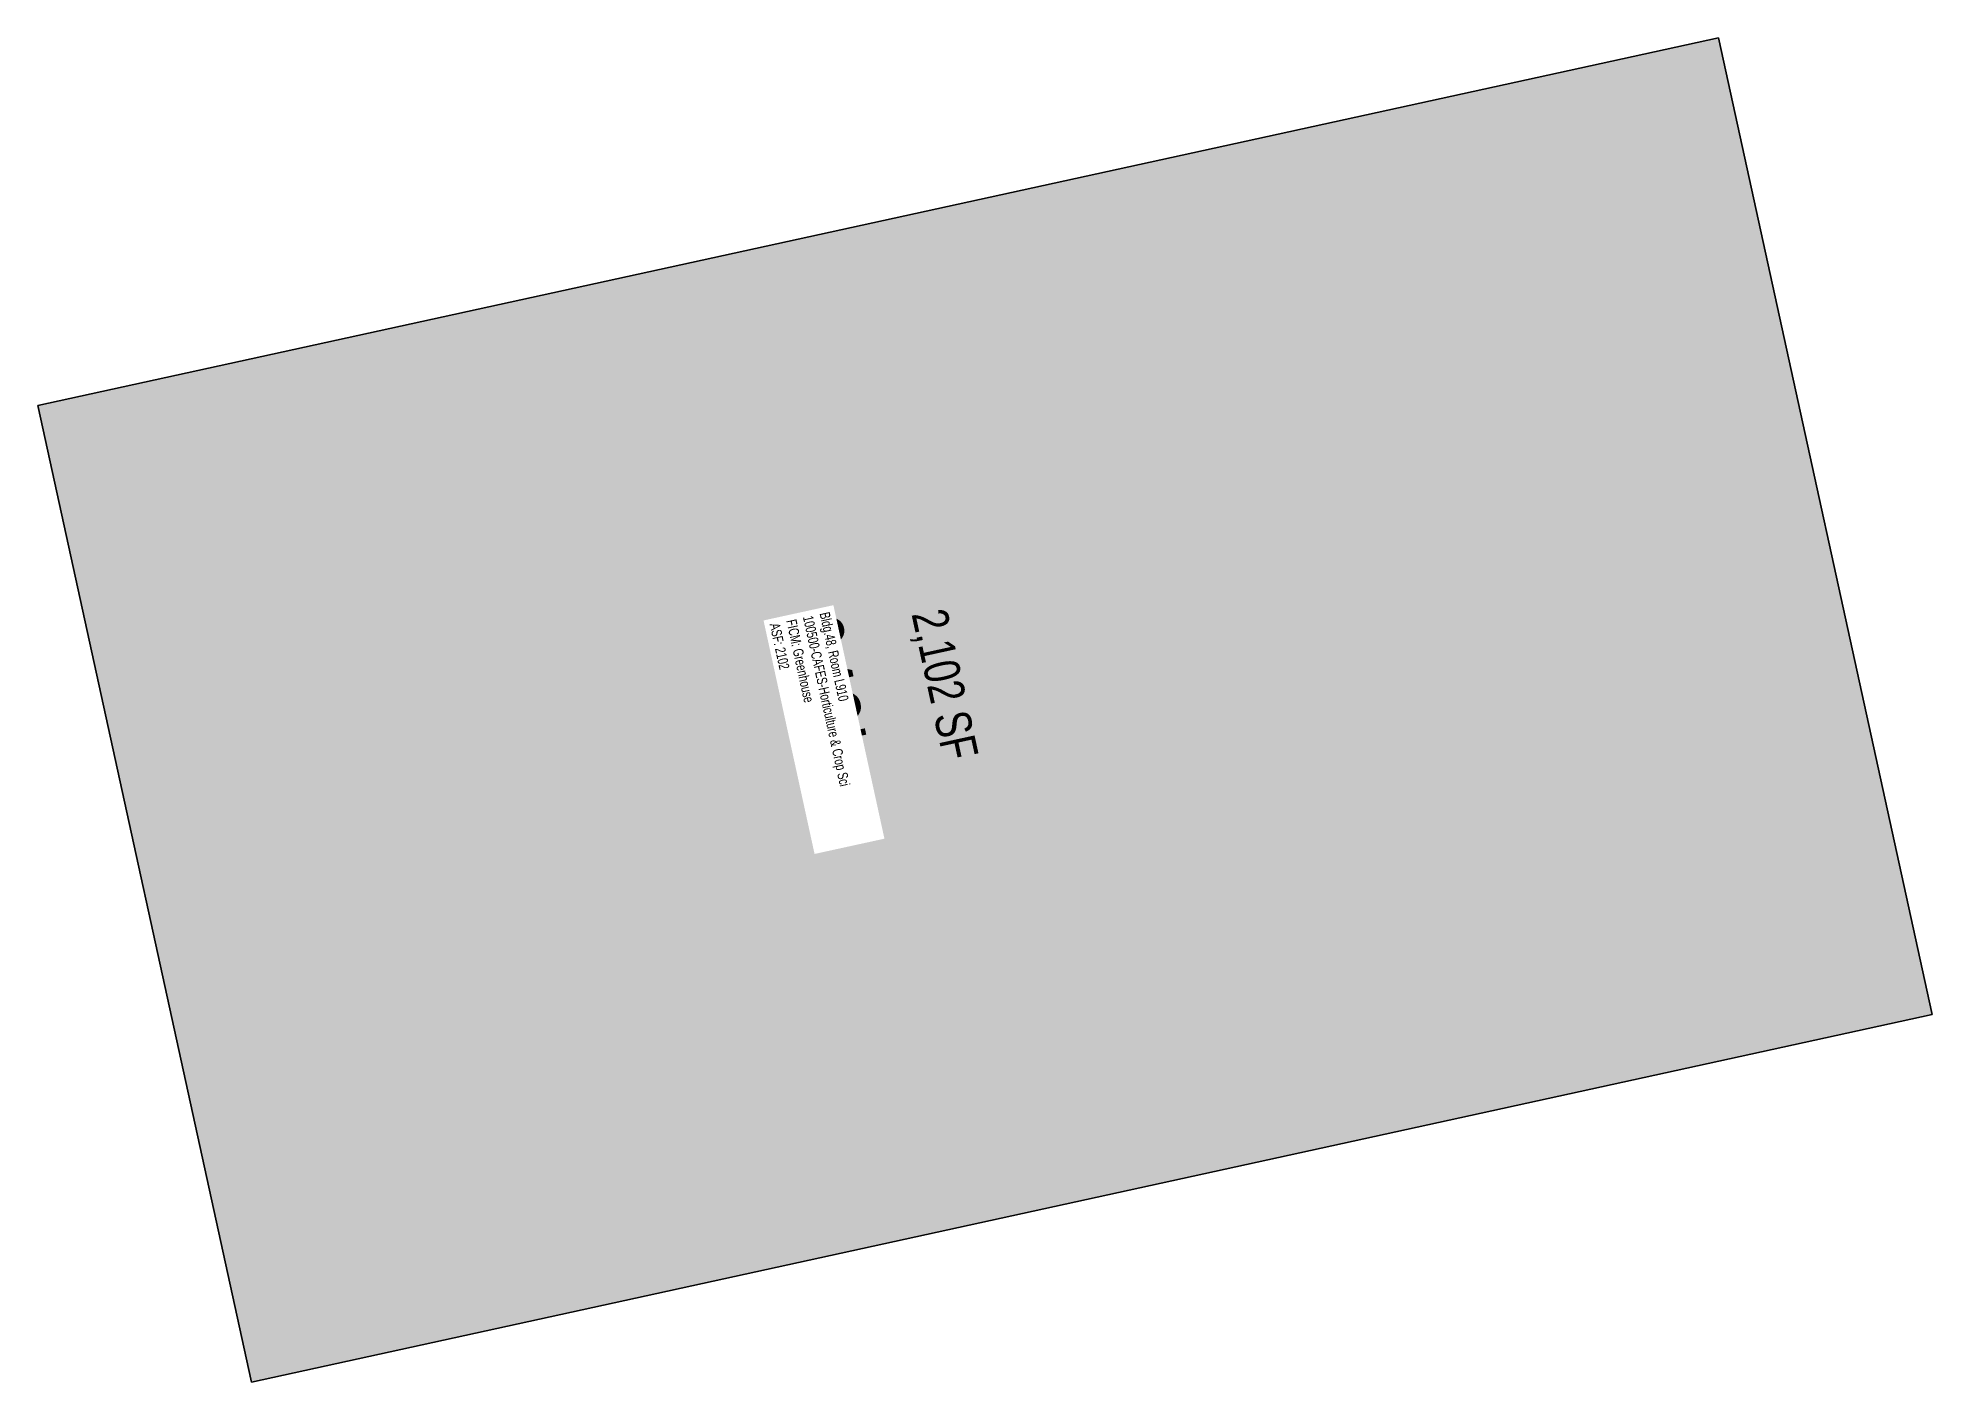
# Model space of a CAD drawing. Header units: inches. Extents: x 69208401 to 69209196, y 27711013 to 27711577.
import ezdxf
from ezdxf.enums import TextEntityAlignment as Align

# ---------------------------------------------------------------- set-up
doc = ezdxf.new("R2010")
doc.units = ezdxf.units.IN
doc.header["$MEASUREMENT"] = 0
for name, color, linetype in [('A-IDEN-RNUM', 7, 'Continuous'), ('A-IDEN-SNUM', 4, 'Continuous'), ('A-IDEN-VNUM', 4, 'Continuous'), ('A-WALL', 5, 'Continuous'), ('AREA-ASSIGN', 7, 'Continuous'), ('AREA-GROSS', 1, 'Continuous'), ('AREA-TEXT', 3, 'Continuous'), ('Rooms-Category-Color', 7, 'Continuous'), ('Rooms-College-Color', 7, 'Continuous'), ('Rooms-Department-Color', 7, 'Continuous'), ('Rooms-Division-Color', 7, 'Continuous'), ('Rooms-Information', 7, 'Continuous')]:
    doc.layers.add(name, color=color, linetype=linetype)
doc.styles.add('AREA', font='arial.ttf', dxfattribs={"width": 0.75, "height": 60})
doc.styles.add('ID', font='ARIALN.TTF', dxfattribs={"width": 0.85, "height": 0.25})
doc.styles.add('ROOMSNUMBER', font='TXT.SHX', dxfattribs={"height": 1})

msp = doc.modelspace()

# ---------------------------------------------------------------- hatches: boundary and pattern name
at = {"layer": 'Rooms-Category-Color', "true_color": 0xfbafa2}
msp.add_hatch(color=21, dxfattribs=at).paths.add_polyline_path([(69209195.9, 27711167.52), (69209106.25, 27711577.33), (69208401.19, 27711423.04), (69208490.81, 27711013.3)])
at = {"layer": 'Rooms-College-Color', "true_color": 0xe3c5e1}
msp.add_hatch(color=254, dxfattribs=at).paths.add_polyline_path([(69209195.9, 27711167.52), (69209106.25, 27711577.33), (69208401.19, 27711423.04), (69208490.81, 27711013.3)])
at = {"layer": 'Rooms-Department-Color', "true_color": 0xe3c5e1}
msp.add_hatch(color=254, dxfattribs=at).paths.add_polyline_path([(69209195.9, 27711167.52), (69209106.25, 27711577.33), (69208401.19, 27711423.04), (69208490.81, 27711013.3)])
at = {"layer": 'Rooms-Division-Color', "true_color": 0xe3c5e1}
msp.add_hatch(color=254, dxfattribs=at).paths.add_polyline_path([(69209195.9, 27711167.52), (69209106.25, 27711577.33), (69208401.19, 27711423.04), (69208490.81, 27711013.3)])

# ---------------------------------------------------------------- linework, layer by layer
at = {"layer": 'A-WALL'}
msp.add_lwpolyline([(69208401.19, 27711423.04), (69209106.25, 27711577.33), (69209195.9, 27711167.52), (69208490.81, 27711013.3), (69208401.19, 27711423.04)], dxfattribs=at)
at = {"layer": 'AREA-ASSIGN'}
msp.add_lwpolyline([(69209195.9, 27711167.52), (69209106.25, 27711577.33), (69208401.19, 27711423.04), (69208490.81, 27711013.3), (69208490.81, 27711013.3)], close=True, dxfattribs=at)
at = {"layer": 'AREA-GROSS'}
msp.add_lwpolyline([(69209195.9, 27711167.52), (69209106.25, 27711577.33), (69208401.19, 27711423.04), (69208490.81, 27711013.3), (69208490.81, 27711013.3)], close=True, dxfattribs=at)

# ---------------------------------------------------------------- texts
at = {"layer": 'A-IDEN-RNUM', "style": 'ROOMSNUMBER'}
msp.add_text('0910-00', height=0.3, rotation=282.32843, dxfattribs=at).set_placement((69208729.52, 27711302.66), align=Align.MIDDLE)
at = {"layer": 'A-IDEN-SNUM', "style": 'ROOMSNUMBER'}
msp.add_text('0480L91000', height=0.3, rotation=282.32843, dxfattribs=at).set_placement((69208729.52, 27711302.66), align=Align.MIDDLE)
at = {"layer": 'A-IDEN-VNUM', "style": 'ID', "width": 0.85}
msp.add_text('048L', height=30, rotation=282.32843, dxfattribs=at).set_placement((69208729.52, 27711302.66), align=Align.MIDDLE)
at = {"layer": 'AREA-TEXT', "style": 'AREA', "width": 0.75}
msp.add_text('2,102 SF', height=15, rotation=282.32843, dxfattribs=at).set_placement((69208781.8, 27711306.08), align=Align.MIDDLE_CENTER)

# ---------------------------------------------------------------- next in the draw order: texts
at = {"layer": 'Rooms-Information', "insert": (69208708.12, 27711331.24), "char_height": 4.2857, "width": 96, "attachment_point": 7, "rotation": 282.32843, "style": 'ID', "bg_fill": 3, "box_fill_scale": 1.5, "bg_fill_color": 256, "bg_fill_true_color": 13158600, "bg_fill_transparency": 0}
msp.add_mtext('Bldg.48, Room L910^M^J100500-CAFES-Horticulture & Crop Sci^M^JFICM: Greenhouse^M^JASF: 2102', dxfattribs=at)

doc.saveas('drawing.dxf')
